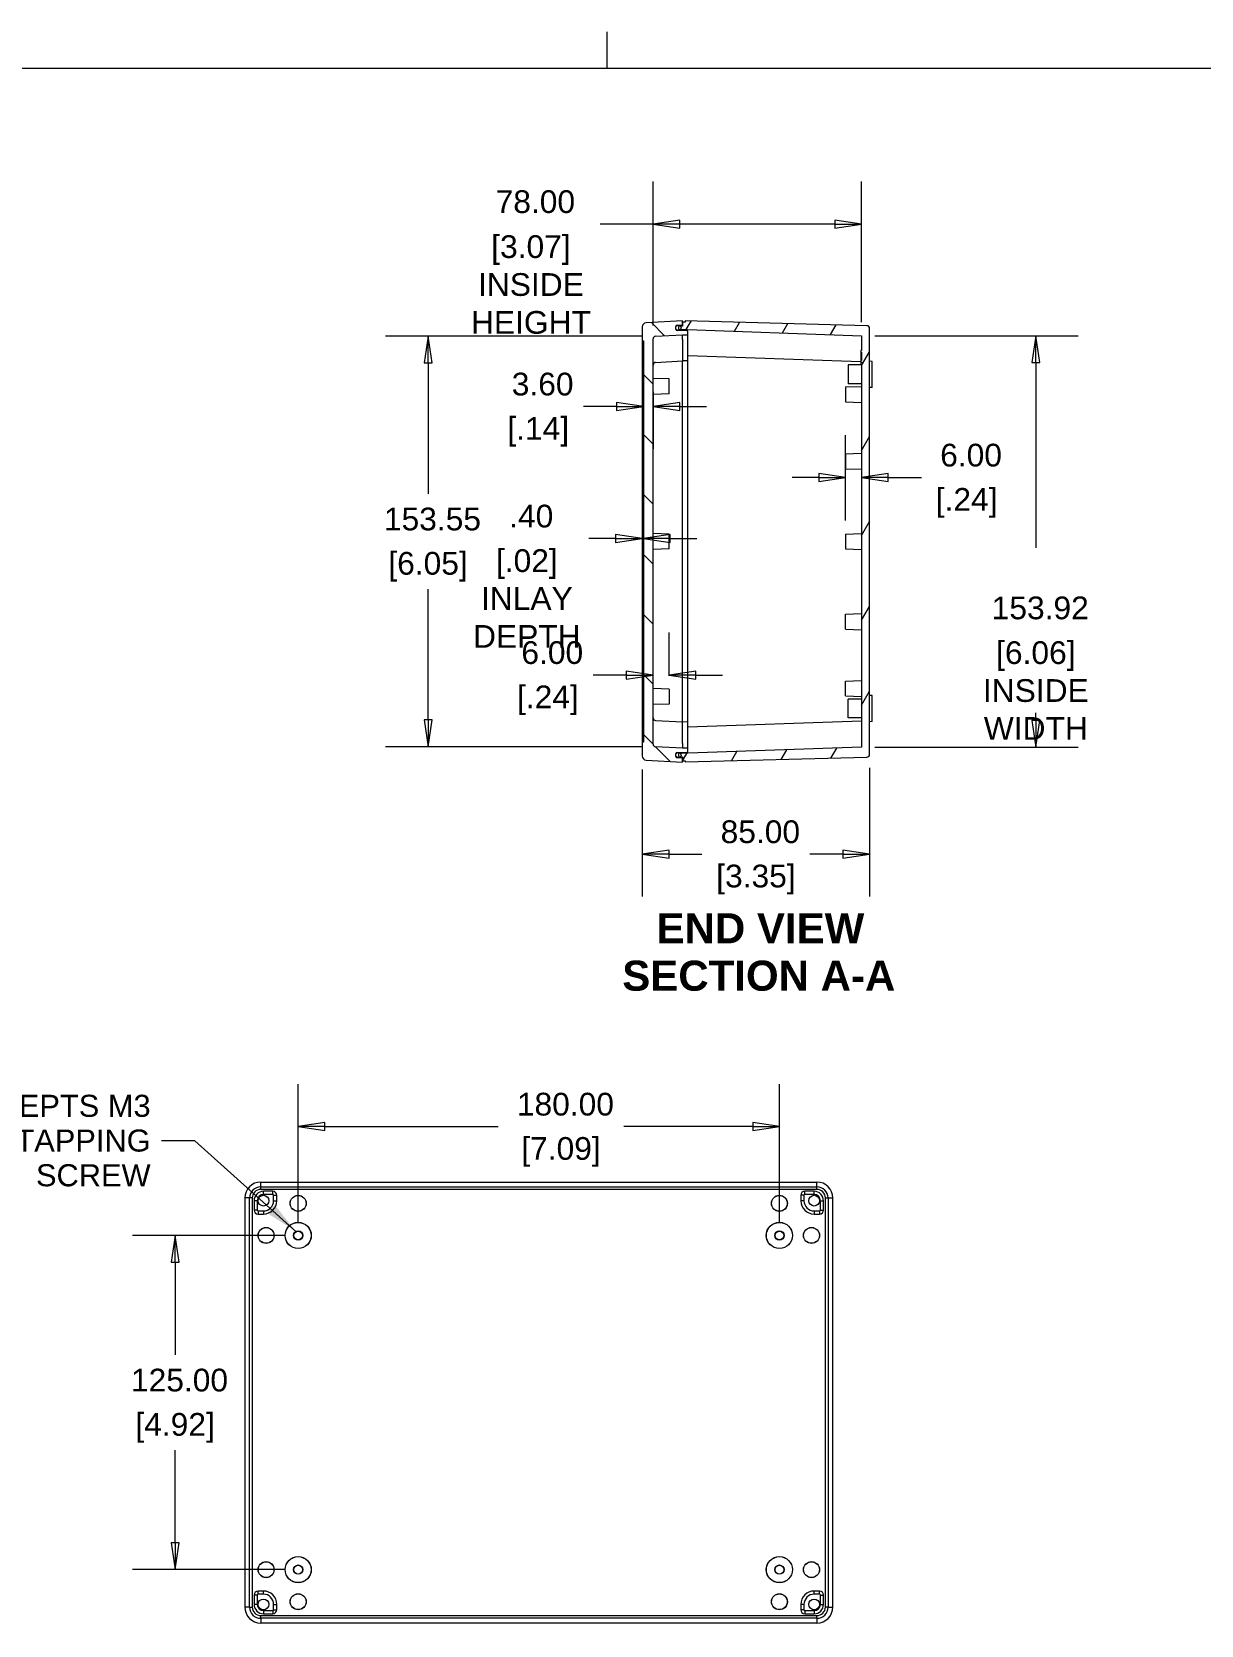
# Model space of a CAD drawing. Header units: millimetres. Extents: x 25 to 1372, y 25 to 1055.
# Drawn here: x 483 to 921, y 459 to 1055 of the extents above; entities that cross this region are included whole.
import ezdxf

# ---------------------------------------------------------------- set-up
doc = ezdxf.new("R2010")
doc.units = ezdxf.units.MM
doc.header["$LTSCALE"] = 5
for name, color, linetype, lineweight in [('Dimension (ANSI)', 7, 'Continuous', 9), ('Hatch (ANSI)', 7, 'Continuous', 9), ('Sketch Geometry (ANSI)', 7, 'Continuous', 9), ('Symbol (ANSI)', 7, 'Continuous', 9), ('Visible (ANSI)', 7, 'Continuous', 9), ('Visible Narrow (ANSI)', 7, 'Continuous', 9)]:
    doc.layers.add(name, color=color, linetype=linetype, lineweight=lineweight)
doc.styles.add('Label Text (ANSI)', font='arialbd.ttf')
doc.styles.add('Note Text (ANSI)', font='arial.ttf')
doc.dimstyles.new('Default - mm_inch (ANSI)', dxfattribs={"dimscale": 5, "dimtxt": 1.7, "dimasz": 2, "dimexe": 3.175, "dimexo": 1, "dimgap": 0.8, "dimtad": 0, "dimtih": 1, "dimtoh": 1, "dimrnd": 1e-08, "dimzin": 4, "dimdsep": 46, "dimtxsty": 'Note Text (ANSI)', "dimblk": 'Filled-1', "dimcen": 0.09, "dimdle": 10, "dimclrd": 256, "dimclre": 256, "dimclrt": 256, "dimadec": 1, "dimazin": 0, "dimtfac": 1.176471, "dimtofl": 0, "dimtmove": 0, "dimatfit": 3, "dimfxl": 0, "dimtolj": 1, "dimtzin": 0, "dimlwd": -1, "dimlwe": -1, "dimarcsym": 0})
doc.dimstyles.new('Default - mm_inch (ANSI)$7', dxfattribs={"dimscale": 5, "dimtxt": 1.7, "dimasz": 2.5, "dimexe": 3.175, "dimexo": 1, "dimgap": 0.8, "dimtad": 0, "dimtih": 1, "dimtoh": 1, "dimrnd": 1e-08, "dimzin": 4, "dimdsep": 46, "dimtxsty": 'Note Text (ANSI)', "dimblk": 'Filled-1', "dimcen": 0.09, "dimdle": 10, "dimclrd": 256, "dimclre": 256, "dimclrt": 256, "dimadec": 1, "dimazin": 0, "dimtfac": 1.176471, "dimtofl": 0, "dimtmove": 0, "dimatfit": 3, "dimfxl": 0, "dimtolj": 1, "dimtzin": 0, "dimlwd": -1, "dimlwe": -1, "dimarcsym": 0})

# ---------------------------------------------------------------- blocks, each defined once
blk = doc.blocks.new('Borders Default Border')
at = {"layer": 'Sketch Geometry (ANSI)'}
blk.add_line((139.7, 208.28), (139.7, 211), dxfattribs=at)
at = {"layer": 'Sketch Geometry (ANSI)', "flags": 128}
blk.add_lwpolyline([(7.62, 7.62), (7.62, 208.28), (271.78, 208.28), (271.78, 7.62), (7.62, 7.62)], dxfattribs=at)
blk = doc.blocks.new('Filled-1')
at = {"color": 0}
for p, q in [((0, 0), (-1, 0.15)), ((-1, 0.15), (-1, -0.15)), ((-1, 0), (0, 0)), ((-1, -0.15), (0, 0))]:
    blk.add_line(p, q, dxfattribs=at)
at = {"color": 0, "flags": 128}
blk.add_lwpolyline([(-1, -0.15), (0, 0), (-1, 0.15), (-1, -0.15)], dxfattribs=at)
at = {"color": 0}
blk.add_solid([(-1, -0.15), (0, 0), (-1, 0.15), (-1, -0.15)], dxfattribs=at)
blk = doc.blocks.new('*D15')
at = {"layer": 'Defpoints', "color": 0, "transparency": 16777216}
for p in [(793.67, 983.08), (715.67, 940.16), (793.67, 941.35)]:
    blk.add_point(p, dxfattribs=at)
at = {"layer": 'Dimension (ANSI)', "transparency": 16777216}
for p, q in [((715.67, 945.16), (715.67, 998.96)), ((793.67, 946.35), (793.67, 998.96)), ((715.67, 983.08), (695.85, 983.08)), ((783.67, 983.08), (725.67, 983.08))]:
    blk.add_line(p, q, dxfattribs=at)
at = {"layer": 'Dimension (ANSI)', "transparency": 16777216, "xscale": 10, "yscale": 10, "zscale": 10, "rotation": 180}
blk.add_blockref('Filled-1', (715.67, 983.08), dxfattribs=at)
at = {"layer": 'Dimension (ANSI)', "transparency": 16777216, "xscale": 10, "yscale": 10, "zscale": 10}
blk.add_blockref('Filled-1', (793.67, 983.08), dxfattribs=at)
at = {"layer": 'Dimension (ANSI)', "transparency": 16777216, "char_height": 8.5, "attachment_point": 5, "style": 'Note Text (ANSI)'}
for s, insert in [('\\A1; \\fArial|b0|i0;\\H8.5000;78.00', (670.01, 991.42)), ('\\A1;[3.07]{\\P\\fArial|b0|i0;\\H8.5000;INSIDE\\P\\fArial|b0|i0;\\H8.5000;HEIGHT}', (670.01, 960.43))]:
    blk.add_mtext(s, dxfattribs=dict(at, insert=insert))
blk = doc.blocks.new('*D16')
at = {"layer": 'Defpoints', "color": 0, "transparency": 16777216}
for p in [(793.67, 941.35), (793.67, 787.43), (858.86, 787.43)]:
    blk.add_point(p, dxfattribs=at)
at = {"layer": 'Dimension (ANSI)', "transparency": 16777216}
for p, q in [((798.67, 941.35), (874.74, 941.35)), ((858.86, 931.35), (858.86, 862)), ((858.86, 797.43), (858.86, 800.3)), ((798.67, 787.43), (874.74, 787.43))]:
    blk.add_line(p, q, dxfattribs=at)
at = {"layer": 'Dimension (ANSI)', "transparency": 16777216, "xscale": 10, "yscale": 10, "zscale": 10}
for p, rotation in [((858.86, 941.35), 90), ((858.86, 787.43), 270)]:
    blk.add_blockref('Filled-1', p, dxfattribs=dict(at, rotation=rotation))
at = {"layer": 'Dimension (ANSI)', "transparency": 16777216, "char_height": 8.5, "attachment_point": 5, "style": 'Note Text (ANSI)'}
for s, insert in [('\\A1; \\fArial|b0|i0;\\H8.5000;153.92', (858.86, 839.49)), ('\\A1;[6.06]{\\P\\fArial|b0|i0;\\H8.5000;INSIDE\\P\\fArial|b0|i0;\\H8.5000;WIDTH}', (858.86, 808.64))]:
    blk.add_mtext(s, dxfattribs=dict(at, insert=insert))
blk = doc.blocks.new('*D17')
at = {"layer": 'Defpoints', "color": 0, "transparency": 16777216}
for p in [(711.67, 784.1), (796.67, 784.7), (796.67, 747.43)]:
    blk.add_point(p, dxfattribs=at)
at = {"layer": 'Dimension (ANSI)', "transparency": 16777216}
for p, q in [((711.67, 779.1), (711.67, 731.56)), ((796.67, 779.7), (796.67, 731.56)), ((721.67, 747.43), (733.94, 747.43)), ((786.67, 747.43), (774.39, 747.43))]:
    blk.add_line(p, q, dxfattribs=at)
at = {"layer": 'Dimension (ANSI)', "transparency": 16777216, "xscale": 10, "yscale": 10, "zscale": 10, "rotation": 180}
blk.add_blockref('Filled-1', (711.67, 747.43), dxfattribs=at)
at = {"layer": 'Dimension (ANSI)', "transparency": 16777216, "xscale": 10, "yscale": 10, "zscale": 10}
blk.add_blockref('Filled-1', (796.67, 747.43), dxfattribs=at)
at = {"layer": 'Dimension (ANSI)', "transparency": 16777216, "char_height": 8.5, "attachment_point": 5, "style": 'Note Text (ANSI)'}
for s, insert in [('\\A1; 85.00', (754.17, 755.77)), ('\\A1;[3.35]', (754.17, 737.98))]:
    blk.add_mtext(s, dxfattribs=dict(at, insert=insert))
blk = doc.blocks.new('*D18')
at = {"layer": 'Defpoints', "color": 0, "transparency": 16777216}
for p in [(712.07, 939.39), (715.67, 925.39), (715.67, 914.85)]:
    blk.add_point(p, dxfattribs=at)
at = {"layer": 'Dimension (ANSI)', "transparency": 16777216}
for p, q in [((715.67, 920.39), (715.67, 898.98)), ((702.07, 914.85), (689.66, 914.85)), ((725.67, 914.85), (735.67, 914.85))]:
    blk.add_line(p, q, dxfattribs=at)
at = {"layer": 'Dimension (ANSI)', "transparency": 16777216, "xscale": 10, "yscale": 10, "zscale": 10}
blk.add_blockref('Filled-1', (712.07, 914.85), dxfattribs=at)
at = {"layer": 'Dimension (ANSI)', "transparency": 16777216, "xscale": 10, "yscale": 10, "zscale": 10, "rotation": 180}
blk.add_blockref('Filled-1', (715.67, 914.85), dxfattribs=at)
at = {"layer": 'Dimension (ANSI)', "transparency": 16777216, "char_height": 8.5, "attachment_point": 5, "style": 'Note Text (ANSI)'}
for s, insert in [('\\A1; 3.60', (672.74, 923.2)), ('\\A1;[.14]', (672.74, 905.41))]:
    blk.add_mtext(s, dxfattribs=dict(at, insert=insert))
blk = doc.blocks.new('*D19')
at = {"layer": 'Defpoints', "color": 0, "transparency": 16777216}
for p in [(711.67, 939.39), (712.07, 939.39), (712.07, 865.48)]:
    blk.add_point(p, dxfattribs=at)
at = {"layer": 'Dimension (ANSI)', "transparency": 16777216}
for p, q in [((701.67, 865.48), (691.67, 865.48)), ((722.07, 865.48), (732.07, 865.48))]:
    blk.add_line(p, q, dxfattribs=at)
at = {"layer": 'Dimension (ANSI)', "transparency": 16777216, "xscale": 10, "yscale": 10, "zscale": 10}
blk.add_blockref('Filled-1', (711.67, 865.48), dxfattribs=at)
at = {"layer": 'Dimension (ANSI)', "transparency": 16777216, "xscale": 10, "yscale": 10, "zscale": 10, "rotation": 180}
blk.add_blockref('Filled-1', (712.07, 865.48), dxfattribs=at)
at = {"layer": 'Dimension (ANSI)', "transparency": 16777216, "char_height": 8.5, "attachment_point": 5, "style": 'Note Text (ANSI)'}
for s, insert in [('\\A1; \\fArial|b0|i0;\\H8.5000;.40', (668.48, 873.82)), ('\\A1;[.02]{\\P\\fArial|b0|i0;\\H8.5000;INLAY\\P\\fArial|b0|i0;\\H8.5000;DEPTH}', (668.48, 843.05))]:
    blk.add_mtext(s, dxfattribs=dict(at, insert=insert))
blk = doc.blocks.new('*D20')
at = {"layer": 'Defpoints', "color": 0, "transparency": 16777216}
for p in [(721.67, 814.43), (721.67, 809.18), (715.67, 788.62)]:
    blk.add_point(p, dxfattribs=at)
at = {"layer": 'Dimension (ANSI)', "transparency": 16777216}
for p, q in [((721.67, 814.18), (721.67, 830.3)), ((705.67, 814.43), (693.26, 814.43)), ((731.67, 814.43), (741.67, 814.43))]:
    blk.add_line(p, q, dxfattribs=at)
at = {"layer": 'Dimension (ANSI)', "transparency": 16777216, "xscale": 10, "yscale": 10, "zscale": 10}
blk.add_blockref('Filled-1', (715.67, 814.43), dxfattribs=at)
at = {"layer": 'Dimension (ANSI)', "transparency": 16777216, "xscale": 10, "yscale": 10, "zscale": 10, "rotation": 180}
blk.add_blockref('Filled-1', (721.67, 814.43), dxfattribs=at)
at = {"layer": 'Dimension (ANSI)', "transparency": 16777216, "char_height": 8.5, "attachment_point": 5, "style": 'Note Text (ANSI)'}
for s, insert in [('\\A1; 6.00', (676.34, 822.77)), ('\\A1;[.24]', (676.34, 804.98))]:
    blk.add_mtext(s, dxfattribs=dict(at, insert=insert))
blk = doc.blocks.new('*D21')
at = {"layer": 'Defpoints', "color": 0, "transparency": 16777216}
for p in [(793.67, 888.28), (787.67, 867.18), (793.67, 787.43)]:
    blk.add_point(p, dxfattribs=at)
at = {"layer": 'Dimension (ANSI)', "transparency": 16777216}
for p, q in [((787.67, 872.18), (787.67, 904.15)), ((777.67, 888.28), (767.67, 888.28)), ((803.67, 888.28), (816.07, 888.28))]:
    blk.add_line(p, q, dxfattribs=at)
at = {"layer": 'Dimension (ANSI)', "transparency": 16777216, "xscale": 10, "yscale": 10, "zscale": 10}
blk.add_blockref('Filled-1', (787.67, 888.28), dxfattribs=at)
at = {"layer": 'Dimension (ANSI)', "transparency": 16777216, "xscale": 10, "yscale": 10, "zscale": 10, "rotation": 180}
blk.add_blockref('Filled-1', (793.67, 888.28), dxfattribs=at)
at = {"layer": 'Dimension (ANSI)', "transparency": 16777216, "char_height": 8.5, "attachment_point": 5, "style": 'Note Text (ANSI)'}
for s, insert in [('\\A1; 6.00', (832.99, 896.62)), ('\\A1;[.24]', (832.99, 878.83))]:
    blk.add_mtext(s, dxfattribs=dict(at, insert=insert))
blk = doc.blocks.new('*D41')
at = {"layer": 'Defpoints', "color": 0, "transparency": 16777216}
for p in [(716.61, 941.16), (631.52, 787.62), (716.61, 787.62)]:
    blk.add_point(p, dxfattribs=at)
at = {"layer": 'Dimension (ANSI)', "transparency": 16777216}
for p, q in [((711.61, 941.16), (615.64, 941.16)), ((631.52, 931.16), (631.52, 882.18)), ((631.52, 797.62), (631.52, 846.6)), ((711.61, 787.62), (615.64, 787.62))]:
    blk.add_line(p, q, dxfattribs=at)
at = {"layer": 'Dimension (ANSI)', "transparency": 16777216, "xscale": 10, "yscale": 10, "zscale": 10}
for p, rotation in [((631.52, 941.16), 90), ((631.52, 787.62), 270)]:
    blk.add_blockref('Filled-1', p, dxfattribs=dict(at, rotation=rotation))
at = {"layer": 'Dimension (ANSI)', "transparency": 16777216, "char_height": 8.5, "attachment_point": 5, "style": 'Note Text (ANSI)'}
for s, insert in [('\\A1; 153.55', (631.52, 872.73)), ('\\A1;[6.05]', (631.52, 854.94))]:
    blk.add_mtext(s, dxfattribs=dict(at, insert=insert))
blk = doc.blocks.new('*D44')
at = {"layer": 'Defpoints', "color": 0, "transparency": 16777216}
for p in [(762.95, 645.54), (582.95, 604.85), (762.95, 604.85)]:
    blk.add_point(p, dxfattribs=at)
at = {"layer": 'Dimension (ANSI)', "transparency": 16777216}
for p, q in [((582.95, 609.85), (582.95, 661.41)), ((762.95, 609.85), (762.95, 661.41)), ((592.95, 645.54), (657.73, 645.54)), ((752.95, 645.54), (704.78, 645.54))]:
    blk.add_line(p, q, dxfattribs=at)
at = {"layer": 'Dimension (ANSI)', "transparency": 16777216, "xscale": 10, "yscale": 10, "zscale": 10, "rotation": 180}
blk.add_blockref('Filled-1', (582.95, 645.54), dxfattribs=at)
at = {"layer": 'Dimension (ANSI)', "transparency": 16777216, "xscale": 10, "yscale": 10, "zscale": 10}
blk.add_blockref('Filled-1', (762.95, 645.54), dxfattribs=at)
at = {"layer": 'Dimension (ANSI)', "transparency": 16777216, "char_height": 8.5, "attachment_point": 5, "style": 'Note Text (ANSI)'}
for s, insert in [('\\A1; 180.00', (681.25, 653.88)), ('\\A1;[7.09]', (681.25, 636.09))]:
    blk.add_mtext(s, dxfattribs=dict(at, insert=insert))
blk = doc.blocks.new('*D45')
at = {"layer": 'Defpoints', "color": 0, "transparency": 16777216}
for p in [(582.95, 604.85), (536.91, 479.85), (582.95, 479.85)]:
    blk.add_point(p, dxfattribs=at)
at = {"layer": 'Dimension (ANSI)', "transparency": 16777216}
for p, q in [((577.95, 604.85), (521.03, 604.85)), ((536.91, 594.85), (536.91, 560.13)), ((536.91, 489.85), (536.91, 524.56)), ((577.95, 479.85), (521.03, 479.85))]:
    blk.add_line(p, q, dxfattribs=at)
at = {"layer": 'Dimension (ANSI)', "transparency": 16777216, "xscale": 10, "yscale": 10, "zscale": 10}
for p, rotation in [((536.91, 604.85), 90), ((536.91, 479.85), 270)]:
    blk.add_blockref('Filled-1', p, dxfattribs=dict(at, rotation=rotation))
at = {"layer": 'Dimension (ANSI)', "transparency": 16777216, "char_height": 8.5, "attachment_point": 5, "style": 'Note Text (ANSI)'}
for s, insert in [('\\A1; 125.00', (536.91, 550.69)), ('\\A1;[4.92]', (536.91, 532.9))]:
    blk.add_mtext(s, dxfattribs=dict(at, insert=insert))

msp = doc.modelspace()

# ---------------------------------------------------------------- hatches: boundary and pattern name
at = {"layer": 'Hatch (ANSI)'}
h = msp.add_hatch(dxfattribs=at)
h.set_pattern_fill('ANSI31', color=256, scale=127, angle=90.00021, style=0)
h.set_pattern_definition([(135.0002, (0, 0), (-11.22528, -11.22536), [])])
edge = h.paths.add_edge_path()
edge.add_line((728.666, 786.016), (728.666, 787.055))
edge.add_line((728.666, 787.055), (726.666, 787.09))
edge.add_line((726.666, 787.09), (716.614, 787.617))
edge.add_ellipse((716.666, 788.616), major_axis=(-0.999, 0.052), ratio=1, start_angle=3, end_angle=90, ccw=False)
edge.add_line((715.666, 788.616), (715.666, 940.165))
edge.add_ellipse((716.666, 940.165), major_axis=(0, 1), ratio=1, start_angle=3, end_angle=90, ccw=False)
edge.add_line((716.614, 941.163), (726.666, 941.69))
edge.add_line((726.666, 941.69), (728.666, 941.725))
edge.add_line((728.666, 941.725), (728.666, 942.764))
edge.add_ellipse((728.166, 942.764), major_axis=(0, 0.5), ratio=1, start_angle=270, end_angle=359)
edge.add_line((728.175, 943.264), (725.377, 943.313))
edge.add_line((725.377, 943.313), (724.921, 943.321))
edge.add_line((724.921, 943.321), (724.657, 943.325))
edge.add_ellipse((724.666, 943.825), major_axis=(-0.5, 0.009), ratio=1, start_angle=1, end_angle=90, ccw=False)
edge.add_line((724.166, 943.825), (724.166, 944.755))
edge.add_ellipse((724.666, 944.755), major_axis=(0, 0.5), ratio=1, start_angle=1, end_angle=90, ccw=False)
edge.add_line((724.657, 945.255), (724.921, 945.26))
edge.add_line((724.921, 945.26), (725.377, 945.268))
edge.add_line((725.377, 945.268), (726.666, 945.29))
edge.add_line((726.666, 945.29), (726.666, 946.39))
edge.add_line((726.666, 946.39), (726.666, 946.89))
edge.add_line((726.666, 946.89), (713.088, 946.179))
edge.add_ellipse((713.166, 944.681), major_axis=(-1.498, -0.079), ratio=1, start_angle=270, end_angle=357)
edge.add_line((711.666, 944.681), (711.666, 939.39))
edge.add_line((711.666, 939.39), (712.066, 939.39))
edge.add_line((712.066, 939.39), (712.066, 789.39))
edge.add_line((712.066, 789.39), (711.666, 789.39))
edge.add_line((711.666, 789.39), (711.666, 784.1))
edge.add_ellipse((713.166, 784.1), major_axis=(0, -1.5), ratio=1, start_angle=270, end_angle=357)
edge.add_line((713.088, 782.602), (726.666, 781.89))
edge.add_line((726.666, 781.89), (726.666, 782.39))
edge.add_line((726.666, 782.39), (726.666, 783.49))
edge.add_line((726.666, 783.49), (725.377, 783.513))
edge.add_line((725.377, 783.513), (724.921, 783.521))
edge.add_line((724.921, 783.521), (724.657, 783.525))
edge.add_ellipse((724.666, 784.025), major_axis=(-0.5, 0.009), ratio=1, start_angle=1, end_angle=90, ccw=False)
edge.add_line((724.166, 784.025), (724.166, 784.955))
edge.add_ellipse((724.666, 784.955), major_axis=(0, 0.5), ratio=1, start_angle=1, end_angle=90, ccw=False)
edge.add_line((724.657, 785.455), (724.921, 785.46))
edge.add_line((724.921, 785.46), (725.377, 785.468))
edge.add_line((725.377, 785.468), (728.175, 785.517))
edge.add_ellipse((728.166, 786.016), major_axis=(0.5, 0.009), ratio=1, start_angle=270, end_angle=359)
h = msp.add_hatch(dxfattribs=at)
h.set_pattern_fill('ANSI31', color=256, scale=127, style=0)
h.set_pattern_definition([(45, (0, 0), (-11.22532, 11.22532), [])])
edge = h.paths.add_edge_path()
edge.add_ellipse((725.166, 944.29), major_axis=(0, 1), ratio=1, start_angle=270, end_angle=305.180968)
edge.add_ellipse((725.166, 944.29), major_axis=(-0.576, 0.817), ratio=1, start_angle=270, end_angle=312.641678)
edge.add_ellipse((725.166, 944.29), major_axis=(-0.977, 0.211), ratio=1, start_angle=270, end_angle=296.354706)
edge.add_ellipse((725.166, 944.29), major_axis=(-0.97, -0.245), ratio=1, start_angle=270, end_angle=421.645294)
edge.add_ellipse((725.166, 944.29), major_axis=(0.97, -0.245), ratio=1, start_angle=270, end_angle=296.354706)
edge.add_ellipse((725.166, 944.29), major_axis=(0.977, 0.211), ratio=1, start_angle=270, end_angle=312.641678)
edge.add_ellipse((725.166, 944.29), major_axis=(0.576, 0.817), ratio=1, start_angle=270, end_angle=305.180968)
edge = h.paths.add_edge_path()
edge.add_ellipse((725.166, 784.49), major_axis=(0, 1), ratio=1, start_angle=270, end_angle=305.180968)
edge.add_ellipse((725.166, 784.49), major_axis=(-0.576, 0.817), ratio=1, start_angle=270, end_angle=312.641678)
edge.add_ellipse((725.166, 784.49), major_axis=(-0.977, 0.211), ratio=1, start_angle=270, end_angle=296.354706)
edge.add_ellipse((725.166, 784.49), major_axis=(-0.97, -0.245), ratio=1, start_angle=270, end_angle=421.645294)
edge.add_ellipse((725.166, 784.49), major_axis=(0.97, -0.245), ratio=1, start_angle=270, end_angle=296.354706)
edge.add_ellipse((725.166, 784.49), major_axis=(0.977, 0.211), ratio=1, start_angle=270, end_angle=312.641678)
edge.add_ellipse((725.166, 784.49), major_axis=(0.576, 0.817), ratio=1, start_angle=270, end_angle=305.180968)
h = msp.add_hatch(dxfattribs=at)
h.set_pattern_fill('ANSI31', color=256, scale=127, angle=14.999978, style=0)
h.set_pattern_definition([(60, (0, 0), (-13.74815, 7.9375), [])])
edge = h.paths.add_edge_path()
edge.add_line((725.166, 785.038), (725.166, 783.943))
edge.add_line((725.166, 783.943), (725.984, 783.914))
edge.add_line((725.984, 783.914), (726.666, 783.89))
edge.add_line((726.666, 783.89), (726.666, 783.49))
edge.add_line((726.666, 783.49), (726.666, 782.39))
edge.add_line((726.666, 782.39), (727.666, 782.355))
edge.add_line((727.666, 782.355), (727.666, 781.916))
edge.add_line((727.666, 781.916), (795.692, 783.698))
edge.add_ellipse((795.666, 784.697), major_axis=(1, 0.026), ratio=1, start_angle=270, end_angle=358.5)
edge.add_line((796.666, 784.697), (796.666, 944.083))
edge.add_ellipse((795.666, 944.083), major_axis=(0, 1), ratio=1, start_angle=270, end_angle=358.5)
edge.add_line((795.692, 945.083), (727.666, 946.864))
edge.add_line((727.666, 946.864), (727.666, 946.425))
edge.add_line((727.666, 946.425), (726.666, 946.39))
edge.add_line((726.666, 946.39), (726.666, 945.29))
edge.add_line((726.666, 945.29), (726.666, 944.89))
edge.add_line((726.666, 944.89), (725.984, 944.866))
edge.add_line((725.984, 944.866), (725.166, 944.838))
edge.add_line((725.166, 944.838), (725.166, 943.743))
edge.add_line((725.166, 943.743), (725.984, 943.714))
edge.add_line((725.984, 943.714), (793.666, 941.351))
edge.add_line((793.666, 941.351), (793.666, 935.766))
edge.add_line((793.666, 935.766), (793.466, 935.762))
edge.add_line((793.466, 935.762), (793.466, 935.235))
edge.add_line((793.466, 935.235), (793.666, 935.231))
edge.add_line((793.666, 935.231), (793.666, 932.107))
edge.add_line((793.666, 932.107), (793.466, 932.102))
edge.add_line((793.466, 932.102), (793.466, 931.482))
edge.add_line((793.466, 931.482), (793.666, 931.477))
edge.add_line((793.666, 931.477), (793.666, 931.228))
edge.add_line((793.666, 931.228), (793.466, 931.224))
edge.add_line((793.466, 931.224), (793.466, 930.719))
edge.add_line((793.466, 930.719), (793.666, 930.715))
edge.add_line((793.666, 930.715), (793.666, 787.43))
edge.add_line((793.666, 787.43), (725.984, 785.066))
edge.add_line((725.984, 785.066), (725.166, 785.038))

# ---------------------------------------------------------------- linework, layer by layer
at = {"layer": 'Visible (ANSI)'}
for p, q in [((711.666, 944.681), (711.666, 939.39)), ((726.666, 946.89), (713.088, 946.179)), ((716.614, 941.163), (726.666, 941.69)), ((724.166, 943.825), (724.166, 944.755)), ((724.657, 945.255), (726.666, 945.29)), ((728.175, 943.264), (724.657, 943.325)), ((726.666, 944.89), (725.166, 944.838)), ((725.166, 944.838), (725.166, 943.743)), ((725.166, 943.743), (793.666, 941.351)), ((726.666, 945.29), (726.666, 946.89)), ((727.666, 946.425), (726.666, 946.39)), ((726.666, 946.39), (726.666, 944.89)), ((726.666, 941.69), (728.666, 941.725)), ((726.666, 941.39), (726.666, 941.69)), ((795.692, 945.083), (727.666, 946.864)), ((727.666, 946.864), (727.666, 946.425)), ((728.666, 941.725), (728.666, 942.764)), ((728.666, 941.39), (728.666, 941.725)), ((796.666, 784.697), (796.666, 944.083)), ((711.666, 939.39), (712.066, 939.39)), ((711.666, 939.39), (711.666, 789.39)), ((712.066, 939.39), (712.066, 789.39)), ((715.666, 788.616), (715.666, 940.165)), ((726.666, 939.89), (726.666, 941.39)), ((726.666, 939.89), (726.666, 931.89)), ((728.666, 939.89), (728.666, 941.39)), ((728.666, 931.925), (728.666, 939.89)), ((793.466, 935.838), (793.666, 935.843)), ((793.466, 935.84), (793.666, 935.843)), ((793.466, 935.84), (793.466, 935.838)), ((793.466, 935.838), (793.466, 935.762)), ((793.466, 935.762), (793.466, 935.235)), ((793.666, 941.351), (793.666, 935.766)), ((716.614, 931.363), (726.666, 931.89)), ((728.666, 931.925), (726.666, 931.89)), ((726.666, 931.89), (726.666, 931.59)), ((726.666, 797.19), (726.666, 931.59)), ((793.466, 931.558), (728.666, 933.82)), ((728.666, 931.59), (728.666, 931.925)), ((728.666, 797.19), (728.666, 931.59)), ((788.666, 930.39), (788.666, 923.39)), ((793.666, 930.39), (788.666, 930.39)), ((793.466, 935.235), (793.466, 934.18)), ((793.466, 934.18), (793.666, 934.177)), ((793.466, 934.18), (793.466, 933.412)), ((793.466, 933.412), (793.466, 932.134)), ((793.466, 933.412), (793.666, 933.412)), ((793.466, 932.134), (793.466, 932.102)), ((793.466, 932.134), (793.666, 932.134)), ((793.666, 932.107), (793.466, 932.102)), ((793.466, 932.102), (793.466, 931.482)), ((793.466, 931.482), (793.666, 931.477)), ((793.466, 931.482), (793.466, 931.224)), ((793.666, 931.228), (793.466, 931.224)), ((793.466, 931.224), (793.466, 930.719)), ((793.466, 930.719), (793.666, 930.715)), ((793.466, 930.719), (793.466, 930.59)), ((793.466, 930.59), (793.666, 930.587)), ((793.666, 935.231), (793.666, 932.107)), ((793.666, 931.477), (793.666, 931.228)), ((793.666, 930.715), (793.666, 787.43)), ((797.666, 931.755), (796.666, 931.79)), ((797.666, 922.025), (797.666, 931.755)), ((721.666, 925.181), (715.666, 925.39)), ((721.666, 919.6), (721.666, 925.181)), ((721.666, 919.6), (715.666, 919.39)), ((787.666, 922.181), (793.666, 922.39)), ((787.666, 922.181), (787.666, 916.6)), ((793.666, 923.39), (788.666, 923.39)), ((797.666, 922.025), (796.666, 921.99)), ((787.666, 916.6), (793.666, 916.39)), ((787.666, 897.181), (793.666, 897.39)), ((787.666, 897.181), (787.666, 891.6)), ((787.666, 891.6), (793.666, 891.39)), ((721.666, 867.181), (715.666, 867.39)), ((721.666, 861.6), (721.666, 867.181)), ((787.666, 867.181), (793.666, 867.39)), ((787.666, 867.181), (787.666, 861.6)), ((721.666, 861.6), (715.666, 861.39)), ((787.666, 861.6), (793.666, 861.39)), ((787.666, 837.181), (793.666, 837.39)), ((787.666, 831.6), (787.666, 837.181)), ((787.666, 831.6), (793.666, 831.39)), ((787.666, 812.181), (793.666, 812.39)), ((787.666, 806.6), (787.666, 812.181)), ((721.666, 809.181), (715.666, 809.39)), ((721.666, 809.181), (721.666, 803.6)), ((787.666, 806.6), (793.666, 806.39)), ((788.666, 798.39), (788.666, 805.39)), ((793.666, 805.39), (788.666, 805.39)), ((797.666, 806.755), (796.666, 806.79)), ((797.666, 797.025), (797.666, 806.755)), ((721.666, 803.6), (715.666, 803.39)), ((716.614, 797.417), (726.666, 796.89)), ((726.666, 796.89), (726.666, 797.19)), ((726.666, 788.89), (726.666, 796.89)), ((728.666, 796.855), (726.666, 796.89)), ((793.666, 797.23), (728.666, 794.96)), ((728.666, 796.855), (728.666, 797.19)), ((728.666, 788.89), (728.666, 796.855)), ((793.666, 798.39), (788.666, 798.39)), ((797.666, 797.025), (796.666, 796.99)), ((712.066, 789.39), (711.666, 789.39)), ((711.666, 789.39), (711.666, 784.1)), ((726.666, 787.09), (716.614, 787.617)), ((793.666, 787.43), (725.166, 785.038)), ((726.666, 788.89), (726.666, 787.39)), ((726.666, 787.39), (726.666, 787.09)), ((728.666, 787.055), (726.666, 787.09)), ((728.666, 787.39), (728.666, 788.89)), ((728.666, 787.055), (728.666, 787.39)), ((728.666, 786.016), (728.666, 787.055)), ((713.088, 782.602), (726.666, 781.89)), ((724.166, 784.025), (724.166, 784.955)), ((724.657, 785.455), (728.175, 785.517)), ((726.666, 783.49), (724.657, 783.525)), ((725.166, 785.038), (725.166, 783.943)), ((725.166, 783.943), (726.666, 783.89)), ((726.666, 783.89), (726.666, 782.39)), ((726.666, 781.89), (726.666, 783.49)), ((726.666, 782.39), (727.666, 782.355)), ((727.666, 781.916), (795.692, 783.698)), ((727.666, 782.355), (727.666, 781.916)), ((568.946, 624.822), (776.946, 624.822)), ((573.446, 621.348), (569.946, 621.348)), ((573.446, 620.169), (569.946, 620.169)), ((573.768, 617.848), (573.768, 619.848)), ((574.946, 617.848), (574.946, 619.848)), ((770.946, 619.848), (770.946, 617.848)), ((772.125, 619.848), (772.125, 617.848)), ((775.946, 621.348), (772.446, 621.348)), ((775.946, 620.169), (772.446, 620.169)), ((562.972, 618.848), (562.972, 465.848)), ((566.446, 617.848), (566.446, 614.348)), ((567.625, 617.848), (567.625, 614.348)), ((567.946, 614.026), (569.946, 614.026)), ((775.946, 614.026), (777.946, 614.026)), ((778.268, 614.348), (778.268, 617.848)), ((779.446, 614.348), (779.446, 617.848)), ((782.92, 465.848), (782.92, 618.848)), ((567.946, 612.848), (569.946, 612.848)), ((775.946, 612.848), (777.946, 612.848)), ((569.946, 471.848), (567.946, 471.848)), ((777.946, 471.848), (775.946, 471.848)), ((566.446, 470.348), (566.446, 466.848)), ((567.625, 470.348), (567.625, 466.848)), ((569.946, 470.669), (567.946, 470.669)), ((573.768, 464.848), (573.768, 466.848)), ((574.946, 464.848), (574.946, 466.848)), ((770.946, 466.848), (770.946, 464.848)), ((772.125, 466.848), (772.125, 464.848)), ((777.946, 470.669), (775.946, 470.669)), ((778.268, 466.848), (778.268, 470.348)), ((779.446, 466.848), (779.446, 470.348)), ((776.946, 459.874), (568.946, 459.874)), ((569.946, 464.526), (573.446, 464.526)), ((569.946, 463.348), (573.446, 463.348)), ((772.446, 464.526), (775.946, 464.526)), ((772.446, 463.348), (775.946, 463.348))]:
    msp.add_line(p, q, dxfattribs=at)
for centre, radius in [((725.166, 944.29), 1), ((725.166, 784.49), 1), ((569.946, 617.848), 2), ((582.946, 616.848), 3), ((582.946, 616.848), 2.948), ((762.946, 616.848), 3), ((762.946, 616.848), 2.948), ((775.946, 617.848), 2), ((570.946, 604.848), 3), ((582.946, 604.848), 4.9), ((582.946, 604.848), 4.865), ((762.946, 604.848), 4.9), ((762.946, 604.848), 4.865), ((774.946, 604.848), 3), ((570.946, 604.848), 2.948), ((582.946, 604.848), 1.75), ((582.946, 604.848), 1.637), ((762.946, 604.848), 1.75), ((762.946, 604.848), 1.637), ((774.946, 604.848), 2.948), ((570.946, 479.848), 3), ((570.946, 479.848), 2.948), ((582.946, 479.848), 4.9), ((582.946, 479.848), 4.865), ((762.946, 479.848), 4.9), ((762.946, 479.848), 4.865), ((774.946, 479.848), 3), ((774.946, 479.848), 2.948), ((582.946, 479.848), 1.75), ((582.946, 479.848), 1.637), ((762.946, 479.848), 1.75), ((762.946, 479.848), 1.637), ((582.946, 467.848), 3), ((582.946, 467.848), 2.948), ((762.946, 467.848), 3), ((762.946, 467.848), 2.948), ((569.946, 466.848), 2), ((775.946, 466.848), 2)]:
    msp.add_circle(centre, radius, dxfattribs=at)
for centre, radius, start, end in [((713.166, 944.681), 1.5, 93, 180), ((724.666, 944.755), 0.5, 91, 180), ((724.666, 943.825), 0.5, 180, 269), ((728.166, 942.764), 0.5, 0, 89), ((795.666, 944.083), 1, 0, 88.5), ((716.666, 940.165), 1, 93, 180), ((716.666, 930.365), 1, 93, 180), ((716.666, 798.416), 1, 180, 267), ((716.666, 788.616), 1, 180, 267), ((713.166, 784.1), 1.5, 180, 267), ((724.666, 784.955), 0.5, 91, 180), ((724.666, 784.025), 0.5, 180, 269), ((728.166, 786.016), 0.5, 271, 0), ((795.666, 784.697), 1, 271.5, 0), ((568.946, 618.848), 5.974, 90, 180), ((569.946, 617.848), 3.5, 90, 180), ((569.946, 617.848), 2.322, 90, 180), ((573.446, 619.848), 1.5, 0, 90), ((573.446, 619.848), 0.322, 0, 90), ((772.446, 619.848), 1.5, 90, 180), ((772.446, 619.848), 0.322, 90, 180), ((775.946, 617.848), 3.5, 0, 90), ((775.946, 617.848), 2.322, 0, 90), ((776.946, 618.848), 5.974, 0, 90), ((567.946, 614.348), 1.5, 180, 270), ((567.946, 614.348), 0.322, 180, 270), ((569.946, 617.848), 5, 270, 0), ((569.946, 617.848), 3.822, 270, 0), ((775.946, 617.848), 5, 180, 270), ((775.946, 617.848), 3.822, 180, 270), ((777.946, 614.348), 1.5, 270, 0), ((777.946, 614.348), 0.322, 270, 0), ((567.946, 470.348), 1.5, 90, 180), ((569.946, 466.848), 5, 0, 90), ((775.946, 466.848), 5, 90, 180), ((777.946, 470.348), 1.5, 0, 90), ((568.946, 465.848), 5.974, 180, 270), ((569.946, 466.848), 3.5, 180, 270), ((567.946, 470.348), 0.322, 90, 180), ((569.946, 466.848), 2.322, 180, 270), ((569.946, 466.848), 3.822, 0, 90), ((573.446, 464.848), 1.5, 270, 0), ((573.446, 464.848), 0.322, 270, 0), ((772.446, 464.848), 1.5, 180, 270), ((775.946, 466.848), 3.822, 90, 180), ((772.446, 464.848), 0.322, 180, 270), ((775.946, 466.848), 3.5, 270, 0), ((775.946, 466.848), 2.322, 270, 0), ((776.946, 465.848), 5.974, 270, 0), ((777.946, 470.348), 0.322, 0, 90)]:
    msp.add_arc(centre, radius, start, end, dxfattribs=at)
for points, knots in [([(793.666, 935.766), (793.626, 935.765), (793.586, 935.764), (793.52, 935.763), (793.493, 935.763), (793.466, 935.762)], [-0.024004019, -0.024004019, -0.024004019, -0.024004019, -0.012002006, -0.012002006, -0.00400067, -0.00400067, -0.00400067, -0.00400067]), ([(793.466, 935.235), (793.493, 935.234), (793.52, 935.234), (793.586, 935.233), (793.626, 935.232), (793.666, 935.231)], [-0.020003595, -0.020003595, -0.020003595, -0.020003595, -0.012002147, -0.012002147, 0, 0, 0, 0])]:
    msp.add_open_spline(points, degree=3, knots=knots, dxfattribs=at)
at = {"layer": 'Visible Narrow (ANSI)'}
for p, q in [((568.946, 623.04), (568.946, 624.822)), ((568.946, 623.04), (776.946, 623.04)), ((568.946, 622.041), (568.946, 623.04)), ((776.946, 622.041), (568.946, 622.041)), ((569.946, 620.169), (569.946, 621.348)), ((573.446, 620.169), (573.446, 621.348)), ((573.768, 619.848), (574.946, 619.848)), ((772.125, 619.848), (770.946, 619.848)), ((772.446, 620.169), (772.446, 621.348)), ((775.946, 620.169), (775.946, 621.348)), ((776.946, 623.04), (776.946, 624.822)), ((776.946, 622.041), (776.946, 623.04)), ((564.754, 618.848), (562.972, 618.848)), ((565.753, 618.848), (564.754, 618.848)), ((564.754, 465.848), (564.754, 618.848)), ((565.753, 618.848), (565.753, 465.848)), ((567.625, 617.848), (566.446, 617.848)), ((567.625, 614.348), (566.446, 614.348)), ((567.946, 614.026), (567.946, 612.848)), ((569.946, 614.026), (569.946, 612.848)), ((573.768, 617.848), (574.946, 617.848)), ((772.125, 617.848), (770.946, 617.848)), ((775.946, 614.026), (775.946, 612.848)), ((777.946, 614.026), (777.946, 612.848)), ((778.268, 617.848), (779.446, 617.848)), ((778.268, 614.348), (779.446, 614.348)), ((780.139, 465.848), (780.139, 618.848)), ((780.139, 618.848), (781.139, 618.848)), ((781.139, 618.848), (781.139, 465.848)), ((781.139, 618.848), (782.92, 618.848)), ((567.946, 470.669), (567.946, 471.848)), ((569.946, 470.669), (569.946, 471.848)), ((775.946, 470.669), (775.946, 471.848)), ((777.946, 470.669), (777.946, 471.848)), ((564.754, 465.848), (562.972, 465.848)), ((564.754, 465.848), (565.753, 465.848)), ((567.625, 470.348), (566.446, 470.348)), ((567.625, 466.848), (566.446, 466.848)), ((573.768, 466.848), (574.946, 466.848)), ((573.768, 464.848), (574.946, 464.848)), ((772.125, 466.848), (770.946, 466.848)), ((772.125, 464.848), (770.946, 464.848)), ((778.268, 470.348), (779.446, 470.348)), ((778.268, 466.848), (779.446, 466.848)), ((781.139, 465.848), (780.139, 465.848)), ((781.139, 465.848), (782.92, 465.848)), ((568.946, 462.655), (776.946, 462.655)), ((568.946, 461.655), (568.946, 462.655)), ((776.946, 461.655), (568.946, 461.655)), ((568.946, 461.655), (568.946, 459.874)), ((569.946, 464.526), (569.946, 463.348)), ((573.446, 464.526), (573.446, 463.348)), ((772.446, 464.526), (772.446, 463.348)), ((775.946, 464.526), (775.946, 463.348)), ((776.946, 461.655), (776.946, 462.655)), ((776.946, 461.655), (776.946, 459.874))]:
    msp.add_line(p, q, dxfattribs=at)
for centre, radius, start, end in [((568.946, 618.848), 4.192, 90, 180), ((568.946, 618.848), 3.193, 90, 180), ((776.946, 618.848), 4.192, 0, 90), ((776.946, 618.848), 3.193, 0, 90), ((568.946, 465.848), 4.192, 180, 270), ((568.946, 465.848), 3.193, 180, 270), ((776.946, 465.848), 3.193, 270, 0), ((776.946, 465.848), 4.192, 270, 0)]:
    msp.add_arc(centre, radius, start, end, dxfattribs=at)

# ---------------------------------------------------------------- block references
at = {"xscale": 5, "yscale": 5, "zscale": 5}
msp.add_blockref('Borders Default Border', (0, 0), dxfattribs=at)

# ---------------------------------------------------------------- texts
at = {"layer": 'Symbol (ANSI)', "char_height": 11.25, "attachment_point": 7, "style": 'Label Text (ANSI)'}
for s, insert in [('END VIEW', (717.002, 714.113)), ('SECTION A-A', (704.167, 696.212))]:
    msp.add_mtext(s, dxfattribs=dict(at, insert=insert))
at = {"layer": 'Symbol (ANSI)', "insert": (527.76, 640.278), "char_height": 8.25, "width": 83.27345, "attachment_point": 6, "line_spacing_factor": 0.944221, "style": 'Note Text (ANSI)'}
msp.add_mtext('\\fArial|b0|i0;\\H8.2500;ACCEPTS M3\\P\\fArial|b0|i0;\\H8.2500;SELF-TAPPING\\P\\fArial|b0|i0;\\H8.2500;SCREW', dxfattribs=at)

# ---------------------------------------------------------------- dimensions: what is measured, and where the dimension line sits
at = {"layer": 'Dimension (ANSI)'}
for base, p1, p2, angle, text, override, picture, middle in [((793.666, 983.08), (715.666, 940.165), (793.666, 941.351), 180, ' \\fArial|b0|i0;\\H8.5000;<>\\X[3.07]{\\P\\fArial|b0|i0;\\H8.5000;INSIDE\\P\\fArial|b0|i0;\\H8.5000;HEIGHT}', {"dimgap": 0.8, "dimtih": 0, "dimtoh": 0, "dimdec": 2, "dimpost": '\\X', "dimtol": 0, "dimlim": 0, "dimtp": 0, "dimtm": 0, "dimtdec": 2, "dimatfit": 2}, '*D15', (670.013, 983.08)), ((631.517, 787.617), (716.614, 941.163), (716.614, 787.617), 90, ' <>\\X[6.05]', {"dimgap": 0.8, "dimdec": 2, "dimpost": '\\X', "dimtol": 0, "dimlim": 0, "dimtp": 0, "dimtm": 0, "dimtdec": 2, "dimatfit": 1}, '*D41', (631.517, 864.39)), ((712.066, 865.484), (711.666, 939.39), (712.066, 939.39), 180, ' \\fArial|b0|i0;\\H8.5000;<>\\X[.02]{\\P\\fArial|b0|i0;\\H8.5000;INLAY\\P\\fArial|b0|i0;\\H8.5000;DEPTH}', {"dimgap": 0.8, "dimtih": 0, "dimtoh": 0, "dimdec": 2, "dimpost": '\\X', "dimse1": 1, "dimse2": 1, "dimtol": 0, "dimlim": 0, "dimtp": 0, "dimtm": 0, "dimtdec": 2, "dimatfit": 1}, '*D19', (668.48, 865.484)), ((715.666, 914.854), (712.066, 939.39), (715.666, 925.39), 180, ' <>\\X[.14]', {"dimgap": 0.8, "dimtih": 0, "dimtoh": 0, "dimdec": 2, "dimpost": '\\X', "dimse1": 1, "dimtol": 0, "dimlim": 0, "dimtp": 0, "dimtm": 0, "dimtdec": 2, "dimatfit": 1}, '*D18', (672.739, 914.854)), ((858.86, 787.43), (793.666, 941.351), (793.666, 787.43), 90, ' \\fArial|b0|i0;\\H8.5000;<>\\X[6.06]{\\P\\fArial|b0|i0;\\H8.5000;INSIDE\\P\\fArial|b0|i0;\\H8.5000;WIDTH}', {"dimgap": 0.8, "dimdec": 2, "dimpost": '\\X', "dimtol": 0, "dimlim": 0, "dimtp": 0, "dimtm": 0, "dimtdec": 2, "dimatfit": 1}, '*D16', (858.86, 831.15)), ((793.666, 888.278), (787.666, 867.181), (793.666, 787.43), 180, ' <>\\X[.24]', {"dimgap": 0.8, "dimtih": 0, "dimtoh": 0, "dimdec": 2, "dimpost": '\\X', "dimse2": 1, "dimtol": 0, "dimlim": 0, "dimtp": 0, "dimtm": 0, "dimtdec": 2, "dimatfit": 1}, '*D21', (832.993, 888.278)), ((721.666, 814.425), (715.666, 788.616), (721.666, 809.181), 180, ' <>\\X[.24]', {"dimgap": 0.8, "dimtih": 0, "dimtoh": 0, "dimdec": 2, "dimpost": '\\X', "dimse1": 1, "dimtol": 0, "dimlim": 0, "dimtp": 0, "dimtm": 0, "dimtdec": 2, "dimatfit": 1}, '*D20', (676.339, 814.425)), ((796.666, 747.43), (711.666, 784.1), (796.666, 784.697), 180, ' <>\\X[3.35]', {"dimgap": 0.8, "dimtih": 0, "dimtoh": 0, "dimdec": 2, "dimpost": '\\X', "dimtol": 0, "dimlim": 0, "dimtp": 0, "dimtm": 0, "dimtdec": 2, "dimatfit": 1}, '*D17', (754.166, 747.43)), ((762.946, 645.539), (582.946, 604.848), (762.946, 604.848), 180, ' <>\\X[7.09]', {"dimgap": 0.8, "dimtih": 0, "dimtoh": 0, "dimdec": 2, "dimpost": '\\X', "dimtol": 0, "dimlim": 0, "dimtp": 0, "dimtm": 0, "dimtdec": 2, "dimatfit": 1}, '*D44', (681.252, 645.539)), ((536.91, 479.848), (582.946, 604.848), (582.946, 479.848), 90, ' <>\\X[4.92]', {"dimgap": 0.8, "dimdec": 2, "dimpost": '\\X', "dimtol": 0, "dimlim": 0, "dimtp": 0, "dimtm": 0, "dimtdec": 2, "dimatfit": 1}, '*D45', (536.91, 542.348))]:
    dim = msp.add_linear_dim(base=base, p1=p1, p2=p2, angle=angle, text=text, dimstyle='Default - mm_inch (ANSI)', override=override, dxfattribs=at)
    dim.commit()
    dim.dimension.update_dxf_attribs({"geometry": picture, "text_midpoint": middle, "dimtype": 160})

# ---------------------------------------------------------------- leaders
at = {"layer": 'Symbol (ANSI)', "annotation_type": 0, "has_hookline": 1, "hookline_direction": 1, "text_width": 82.016}
msp.add_leader([(582.082, 606.37), (544.26, 640.278), (531.76, 640.278)], dimstyle='Default - mm_inch (ANSI)$7', override={"dimtad": 0}, dxfattribs=at)

doc.saveas('drawing.dxf')
